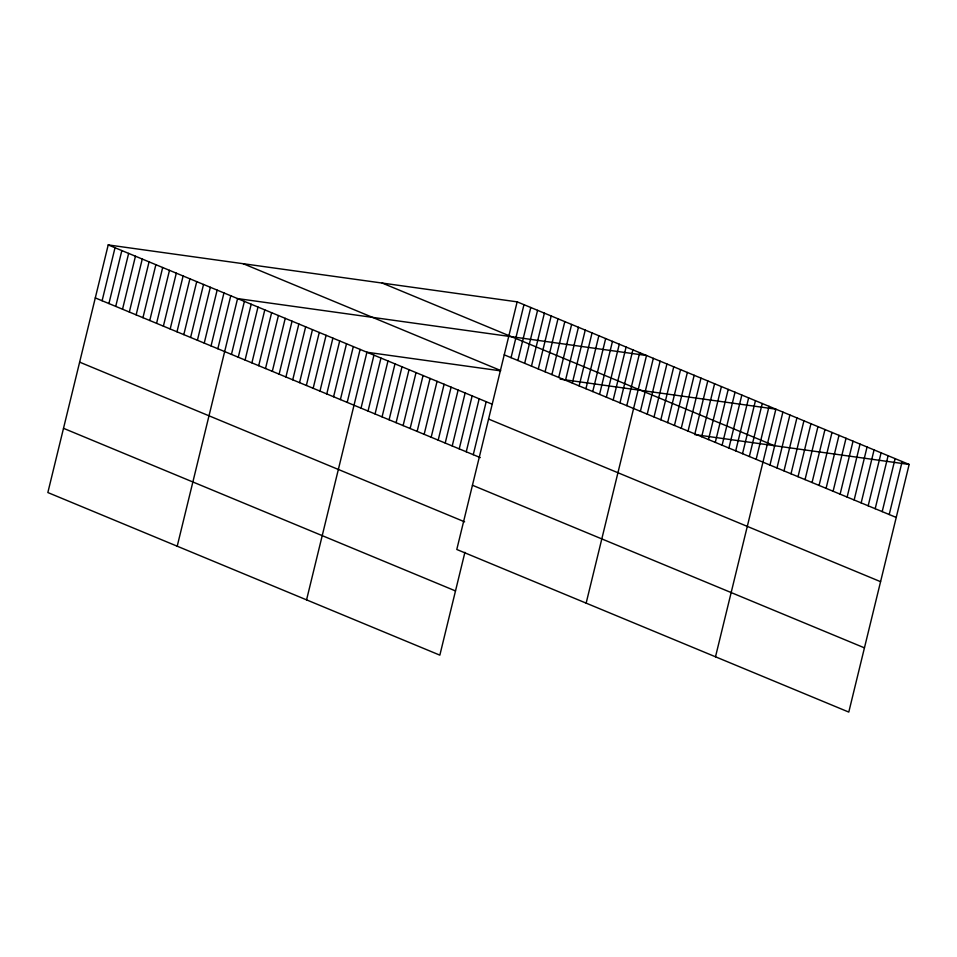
<?xml version="1.0" encoding="UTF-8"?>
<svg xmlns="http://www.w3.org/2000/svg" width="957" height="957" viewBox="0 0 957 957"><rect width="100%" height="100%" fill="white"/><g stroke="black" fill="none" stroke-linecap="round" stroke-linejoin="round"><path stroke-width="1.44" d="M517.151 301.85L456.788 549.474L848.787 712.08L909.15 464.456L517.151 301.85L108.213 244.92L47.85 492.544L439.849 655.15L464.911 552.321M102.112 300.737L115.019 247.743M108.919 303.56L121.838 250.567M115.725 306.384L128.645 253.39M122.532 309.207L135.451 256.213M129.339 312.03L142.258 259.036M136.145 314.853L149.065 261.859M142.952 317.676L155.871 264.694M149.759 320.499L162.678 267.517M156.577 323.322L169.485 270.341M163.384 326.146L176.303 273.164M170.19 328.981L183.11 275.987M176.997 331.804L189.917 278.81M183.804 334.627L196.723 281.633M190.61 337.45L203.53 284.456M197.417 340.273L210.337 287.279M204.236 343.096L217.143 290.103M211.042 345.92L223.962 292.926M217.849 348.743L230.769 295.749M177.212 546.208L237.575 298.584L646.513 355.502L586.151 603.137M231.462 354.389L244.382 301.407M238.269 357.212L251.189 304.23M245.076 360.035L257.995 307.053M251.894 362.87L264.802 309.877M258.701 365.694L271.621 312.7M265.508 368.517L278.427 315.523M272.314 371.34L285.234 318.346M279.121 374.163L292.041 321.169M285.928 376.986L298.847 323.992M292.734 379.809L305.654 326.815M299.553 382.633L312.46 329.639M306.36 385.456L319.279 332.474M313.166 388.279L326.086 335.297M319.973 391.102L332.892 338.12M326.78 393.925L339.699 340.943M333.586 396.76L346.506 343.766M340.393 399.583L353.312 346.59M347.2 402.407L360.119 349.413M306.563 599.872L366.926 352.236L500.595 370.849M361.028 408.137L373.948 355.143M368.038 411.043L380.958 358.062M375.06 413.962L387.98 360.968M382.07 416.869L394.99 363.875M389.092 419.776L402 366.782M396.102 422.683L409.022 369.701M403.112 425.59L416.032 372.608M410.134 428.509L423.054 375.515M417.144 431.416L430.064 378.422M424.154 434.322L437.074 381.329M431.176 437.229L444.096 384.247M438.186 440.148L451.106 387.154M445.208 443.055L458.116 390.061M452.218 445.962L465.138 392.968M459.228 448.869L472.148 395.887M466.25 451.788L479.17 398.794M473.26 454.695L486.18 401.701M511.05 357.667L523.969 304.673M517.857 360.49L530.776 307.496M524.663 363.313L537.583 310.319M531.47 366.136L544.389 313.142M538.277 368.959L551.196 315.966M545.083 371.783L558.003 318.789M551.902 374.606L564.809 321.612M558.709 377.429L571.628 324.447M565.515 380.252L578.435 327.27M572.322 383.075L585.241 330.093M579.129 385.91L592.048 332.916M585.935 388.733L598.855 335.74M592.742 391.557L605.661 338.563M599.561 394.38L612.468 341.386M606.367 397.203L619.287 344.209M613.174 400.026L626.093 347.032M619.98 402.849L632.9 349.855M626.787 405.672L639.707 352.678M640.4 411.319L653.32 358.337M647.219 414.142L660.127 361.16M654.026 416.965L666.933 363.983M660.832 419.8L673.752 366.806M667.639 422.623L680.559 369.629M674.446 425.446L687.365 372.452M681.252 428.269L694.172 375.276M688.059 431.093L700.979 378.099M694.866 433.916L707.785 380.922M701.684 436.739L714.592 383.745M708.491 439.562L721.411 386.568M715.298 442.385L728.217 389.391M722.104 445.208L735.024 392.226M728.911 448.032L741.831 395.05M735.718 450.855L748.637 397.873M742.524 453.69L755.444 400.696M749.343 456.513L762.251 403.519M756.15 459.336L769.069 406.342M715.501 656.801L775.876 409.165L560.144 379.139M769.966 465.066L782.886 412.072M776.988 467.973L789.896 414.991M783.998 470.88L796.918 417.898M791.008 473.799L803.928 420.805M798.03 476.706L810.95 423.712M805.04 479.613L817.96 426.619M812.062 482.519L824.97 429.537M819.072 485.438L831.992 432.444M826.082 488.345L839.002 435.351M833.104 491.252L846.024 438.258M840.114 494.159L853.034 441.177M847.124 497.078L860.044 444.084M854.146 499.985L867.066 446.991M861.156 502.892L874.076 449.898M868.178 505.798L881.086 452.817M875.188 508.717L888.108 455.723M882.198 511.624L895.118 458.63M889.22 514.531L902.14 461.537M694.746 434.598L909.15 464.456M382.202 283.057L774.201 445.663M504.243 354.844L896.231 517.438M243.162 263.701L500.523 370.455M108.213 244.92L492.03 404.129M488.584 419.07L880.572 581.677M95.293 297.914L480.282 457.602M472.447 485.247L864.446 647.853M79.634 362.141L464.623 521.828M63.509 428.317L455.496 590.924"/></g></svg>
